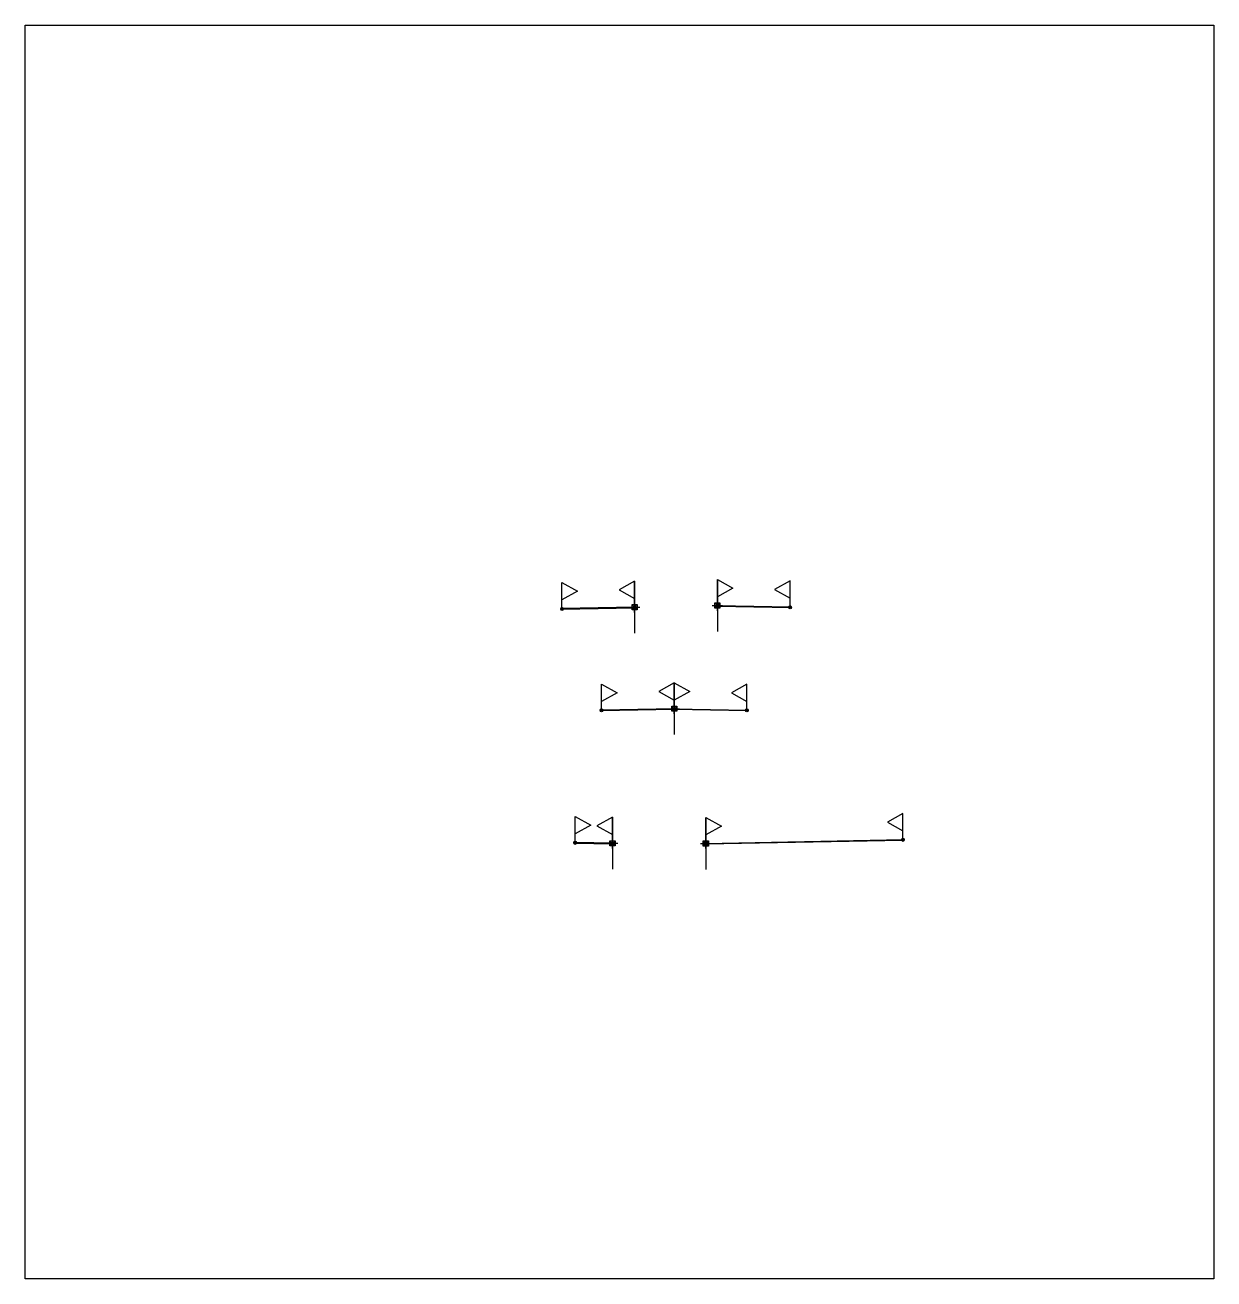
# Model space of a CAD drawing. Header units: metres. Extents: x 3746 to 7161, y 2134 to 3394.
# Drawn here: x 4841.6 to 4956.2, y 3216.8 to 3337.6 of the extents above; entities that cross this region are included whole.
import ezdxf

# ---------------------------------------------------------------- set-up
doc = ezdxf.new("R2010")
doc.units = ezdxf.units.M
for name, color, linetype in [('C-ROAD-ASSM', 40, 'Continuous'), ('C-ROAD-ASSM-BLIN', 1, 'Continuous'), ('C-ROAD-CORR', 5, 'Continuous'), ('C-ROAD-CORR-PATT', 150, 'Continuous'), ('C-ROAD-LINK', 150, 'Continuous'), ('C-ROAD-MARK', 212, 'Continuous')]:
    doc.layers.add(name, color=color, linetype=linetype)
pattern_1 = [(90, (4904.16947, 3271.73031), (-0.15875, 0), [])]
pattern_2 = [(90, (4904.1695, 3271.6803), (-0.635, 0), [])]

msp = doc.modelspace()

# ---------------------------------------------------------------- hatches: boundary and pattern name
at = {"layer": 'C-ROAD-CORR-PATT', "linetype": 'Continuous', "lineweight": -3}
h = msp.add_hatch(dxfattribs=at)
h.set_pattern_fill('ANSI31', color=5, scale=0.05, angle=45, style=0)
h.set_pattern_definition([(90, (4900.35022, 3281.51104), (-0.15875, 0), [])])
h.paths.add_polyline_path([(4900.35, 3281.511), (4893.35, 3281.371), (4893.35, 3281.321), (4900.35, 3281.461)])
h = msp.add_hatch(dxfattribs=at)
h.set_pattern_fill('ANSI31', color=174, scale=0.2, angle=45, style=0)
h.set_pattern_definition([(90, (4900.3502, 3281.46104), (-0.635, 0), [])])
h.paths.add_polyline_path([(4900.35, 3281.461), (4893.35, 3281.321), (4893.35, 3281.321), (4900.35, 3281.461)])
h = msp.add_hatch(dxfattribs=at)
h.set_pattern_fill('AR-CONC', color=54, scale=0.003, style=0)
h.set_pattern_definition([(50, (4893.3502, 3281.32104), (0.546554, -0.047817), [0.05715, -0.62865]), (355, (4893.3502, 3281.32104), (-0.10573, 0.57317), [0.04572, -0.50292]), (100.4514, (4893.39577, 3281.31706), (0.440824, 0.525353), [0.04857, -0.53427]), (46.184, (4893.3502, 3281.47344), (0.81324, -0.12613), [0.085725, -0.942975]), (96.636, (4893.418, 3281.4629), (0.71221, 0.74228), [0.072855, -0.80141]), (351.184, (4893.3502, 3281.4734), (0.71221, 0.74228), [0.06858, -0.75438]), (21, (4893.4264, 3281.43534), (0.454843, -0.306796), [0.05715, -0.62865]), (326, (4893.4264, 3281.43534), (0.185406, 0.552564), [0.04572, -0.50292]), (71.4514, (4893.4643, 3281.4098), (0.64025, 0.24577), [0.04857, -0.53427]), (37.5, (4893.35022, 3281.32104), (0.009266, 0.253665), [0, -0.496824, 0, -0.51054, 0, -0.504825]), (7.5, (4893.35022, 3281.32104), (0.200459, 0.300542), [0, -0.291084, 0, -0.485394, 0, -0.192405]), (327.5, (4893.1803, 3281.32104), (0.406772, -0.017186), [0, -0.1905, 0, -0.59436, 0, -0.78867]), (317.5, (4893.1041, 3281.32104), (0.444388, 0.07628), [0, -0.24765, 0, -0.394716, 0, -0.56007])])
h.paths.add_polyline_path([(4893.35, 3281.321), (4900.35, 3281.461), (4900.35, 3281.461), (4893.35, 3281.321)])
h = msp.add_hatch(dxfattribs=at)
h.set_pattern_fill('ANSI31', color=5, scale=0.05, angle=45, style=0)
h.set_pattern_definition([(90, (4908.32187, 3281.67103), (-0.15875, 0), [])])
h.paths.add_polyline_path([(4908.322, 3281.671), (4915.322, 3281.531), (4915.322, 3281.481), (4908.322, 3281.621)])
h = msp.add_hatch(dxfattribs=at)
h.set_pattern_fill('ANSI31', color=174, scale=0.2, angle=45, style=0)
h.set_pattern_definition([(90, (4908.3219, 3281.62103), (-0.635, 0), [])])
h.paths.add_polyline_path([(4908.322, 3281.621), (4915.322, 3281.481), (4915.322, 3281.481), (4908.322, 3281.621)])
h = msp.add_hatch(dxfattribs=at)
h.set_pattern_fill('AR-CONC', color=54, scale=0.003, style=0)
h.set_pattern_definition([(50, (4915.32187, 3281.48103), (0.546554, -0.047817), [0.05715, -0.62865]), (355, (4915.3219, 3281.48103), (-0.10573, 0.57317), [0.04572, -0.50292]), (100.4514, (4915.3674, 3281.47705), (0.440824, 0.525353), [0.04857, -0.53427]), (46.184, (4915.3219, 3281.6334), (0.81324, -0.12613), [0.085725, -0.942975]), (96.636, (4915.38964, 3281.6229), (0.71221, 0.74228), [0.072855, -0.80141]), (351.184, (4915.3219, 3281.6334), (0.71221, 0.74228), [0.06858, -0.75438]), (21, (4915.39807, 3281.59533), (0.454843, -0.306796), [0.05715, -0.62865]), (326, (4915.3981, 3281.59533), (0.185406, 0.552564), [0.04572, -0.50292]), (71.4514, (4915.436, 3281.56977), (0.64025, 0.24577), [0.04857, -0.53427]), (37.5, (4915.32187, 3281.48103), (0.009266, 0.253665), [0, -0.496824, 0, -0.51054, 0, -0.504825]), (7.5, (4915.32187, 3281.48103), (0.200459, 0.300542), [0, -0.291084, 0, -0.485394, 0, -0.192405]), (327.5, (4915.15195, 3281.48103), (0.406772, -0.017186), [0, -0.1905, 0, -0.59436, 0, -0.78867]), (317.5, (4915.07575, 3281.48103), (0.444388, 0.07628), [0, -0.24765, 0, -0.394716, 0, -0.56007])])
h.paths.add_polyline_path([(4915.322, 3281.481), (4908.322, 3281.621), (4908.322, 3281.621), (4915.322, 3281.481)])
h = msp.add_hatch(dxfattribs=at)
h.set_pattern_fill('ANSI31', color=5, scale=0.05, angle=45, style=0)
h.set_pattern_definition(pattern_1)
h.paths.add_polyline_path([(4904.169, 3271.73), (4897.169, 3271.59), (4897.169, 3271.54), (4904.169, 3271.68)])
h = msp.add_hatch(dxfattribs=at)
h.set_pattern_fill('ANSI31', color=174, scale=0.2, angle=45, style=0)
h.set_pattern_definition(pattern_2)
h.paths.add_polyline_path([(4904.169, 3271.68), (4897.169, 3271.54), (4897.169, 3271.54), (4904.169, 3271.68)])
h = msp.add_hatch(dxfattribs=at)
h.set_pattern_fill('AR-CONC', color=54, scale=0.003, style=0)
h.set_pattern_definition([(50, (4897.16947, 3271.5403), (0.546554, -0.047817), [0.05715, -0.62865]), (355, (4897.16947, 3271.5403), (-0.10573, 0.57317), [0.04572, -0.50292]), (100.4514, (4897.215, 3271.5363), (0.440824, 0.525353), [0.04857, -0.53427]), (46.184, (4897.1695, 3271.6927), (0.81324, -0.12613), [0.085725, -0.942975]), (96.636, (4897.23724, 3271.6822), (0.71221, 0.74228), [0.072855, -0.80141]), (351.184, (4897.1695, 3271.6927), (0.71221, 0.74228), [0.06858, -0.75438]), (21, (4897.24567, 3271.6546), (0.454843, -0.306796), [0.05715, -0.62865]), (326, (4897.24567, 3271.6546), (0.185406, 0.552564), [0.04572, -0.50292]), (71.4514, (4897.2836, 3271.62904), (0.64025, 0.24577), [0.04857, -0.53427]), (37.5, (4897.16947, 3271.54031), (0.009266, 0.253665), [0, -0.496824, 0, -0.51054, 0, -0.504825]), (7.5, (4897.16947, 3271.5403), (0.200459, 0.300542), [0, -0.291084, 0, -0.485394, 0, -0.192405]), (327.5, (4896.99955, 3271.5403), (0.406772, -0.017186), [0, -0.1905, 0, -0.59436, 0, -0.78867]), (317.5, (4896.92335, 3271.5403), (0.444388, 0.07628), [0, -0.24765, 0, -0.394716, 0, -0.56007])])
h.paths.add_polyline_path([(4897.169, 3271.54), (4904.169, 3271.68), (4904.169, 3271.68), (4897.169, 3271.54)])
h = msp.add_hatch(dxfattribs=at)
h.set_pattern_fill('ANSI31', color=5, scale=0.05, angle=45, style=0)
h.set_pattern_definition(pattern_1)
h.paths.add_polyline_path([(4904.169, 3271.73), (4911.169, 3271.59), (4911.169, 3271.54), (4904.169, 3271.68)])
h = msp.add_hatch(dxfattribs=at)
h.set_pattern_fill('ANSI31', color=174, scale=0.2, angle=45, style=0)
h.set_pattern_definition(pattern_2)
h.paths.add_polyline_path([(4904.169, 3271.68), (4911.169, 3271.54), (4911.169, 3271.54), (4904.169, 3271.68)])
h = msp.add_hatch(dxfattribs=at)
h.set_pattern_fill('AR-CONC', color=54, scale=0.003, style=0)
h.set_pattern_definition([(50, (4911.16947, 3271.5403), (0.546554, -0.047817), [0.05715, -0.62865]), (355, (4911.16947, 3271.5403), (-0.10573, 0.57317), [0.04572, -0.50292]), (100.4514, (4911.215, 3271.5363), (0.440824, 0.525353), [0.04857, -0.53427]), (46.184, (4911.1695, 3271.6927), (0.81324, -0.12613), [0.085725, -0.942975]), (96.636, (4911.23724, 3271.6822), (0.71221, 0.74228), [0.072855, -0.80141]), (351.184, (4911.1695, 3271.6927), (0.71221, 0.74228), [0.06858, -0.75438]), (21, (4911.24567, 3271.6546), (0.454843, -0.306796), [0.05715, -0.62865]), (326, (4911.24567, 3271.6546), (0.185406, 0.552564), [0.04572, -0.50292]), (71.4514, (4911.2836, 3271.62904), (0.64025, 0.24577), [0.04857, -0.53427]), (37.5, (4911.16947, 3271.54031), (0.009266, 0.253665), [0, -0.496824, 0, -0.51054, 0, -0.504825]), (7.5, (4911.16947, 3271.5403), (0.200459, 0.300542), [0, -0.291084, 0, -0.485394, 0, -0.192405]), (327.5, (4910.99955, 3271.5403), (0.406772, -0.017186), [0, -0.1905, 0, -0.59436, 0, -0.78867]), (317.5, (4910.92335, 3271.5403), (0.444388, 0.07628), [0, -0.24765, 0, -0.394716, 0, -0.56007])])
h.paths.add_polyline_path([(4911.169, 3271.54), (4904.169, 3271.68), (4904.169, 3271.68), (4911.169, 3271.54)])
h = msp.add_hatch(dxfattribs=at)
h.set_pattern_fill('ANSI31', color=5, scale=0.05, angle=45, style=0)
h.set_pattern_definition([(90, (4898.22217, 3258.76596), (-0.15875, 0), [])])
h.paths.add_polyline_path([(4898.222, 3258.766), (4894.622, 3258.838), (4894.622, 3258.788), (4898.222, 3258.716)])
h = msp.add_hatch(dxfattribs=at)
h.set_pattern_fill('ANSI31', color=5, scale=0.05, angle=45, style=0)
h.set_pattern_definition([(90, (4907.20442, 3258.74655), (-0.15875, 0), [])])
h.paths.add_polyline_path([(4907.204, 3258.747), (4926.204, 3259.127), (4926.204, 3259.077), (4907.204, 3258.697)])
h = msp.add_hatch(dxfattribs=at)
h.set_pattern_fill('ANSI31', color=174, scale=0.2, angle=45, style=0)
h.set_pattern_definition([(90, (4907.2044, 3258.69655), (-0.635, 0), [])])
h.paths.add_polyline_path([(4907.204, 3258.697), (4926.204, 3259.077), (4926.204, 3259.077), (4907.204, 3258.697)])
h = msp.add_hatch(dxfattribs=at)
h.set_pattern_fill('AR-CONC', color=54, scale=0.003, style=0)
h.set_pattern_definition([(50, (4926.2044, 3259.07655), (0.546554, -0.047817), [0.05715, -0.62865]), (355, (4926.2044, 3259.07655), (-0.10573, 0.57317), [0.04572, -0.502922]), (100.4514, (4926.24997, 3259.07257), (0.440824, 0.525353), [0.04857, -0.53427]), (46.184, (4926.2044, 3259.22895), (0.813237, -0.126127), [0.085725, -0.942975]), (96.6356, (4926.2722, 3259.21844), (0.712212, 0.74228), [0.072855, -0.801407]), (351.184, (4926.2044, 3259.22895), (0.712212, 0.74228), [0.06858, -0.75438]), (21, (4926.2806, 3259.19085), (0.454843, -0.306796), [0.05715, -0.62865]), (326, (4926.2806, 3259.19085), (0.185406, 0.552564), [0.04572, -0.50292]), (71.4514, (4926.3185, 3259.1653), (0.640249, 0.245768), [0.04857, -0.53427]), (37.5, (4926.20442, 3259.07655), (0.0092658, 0.2536651), [0, -0.496824, 0, -0.51054, 0, -0.504825]), (7.5, (4926.20442, 3259.07655), (0.200459, 0.3005417), [0, -0.291084, 0, -0.485394, 0, -0.192405]), (327.5, (4926.0345, 3259.07655), (0.4067718, -0.0171862), [0, -0.1905, 0, -0.59436, 0, -0.78867]), (317.5, (4925.9583, 3259.07655), (0.4443875, 0.0762795), [0, -0.24765, 0, -0.394716, 0, -0.56007])])
h.paths.add_polyline_path([(4926.204, 3259.077), (4907.204, 3258.697), (4907.204, 3258.697), (4926.204, 3259.077)])
h = msp.add_hatch(dxfattribs=at)
h.set_pattern_fill('ANSI31', color=174, scale=0.2, angle=45, style=0)
h.set_pattern_definition([(90, (4898.2222, 3258.71596), (-0.635, 0), [])])
h.paths.add_polyline_path([(4898.222, 3258.716), (4894.622, 3258.788), (4894.622, 3258.788), (4898.222, 3258.716)])
h = msp.add_hatch(dxfattribs=at)
h.set_pattern_fill('AR-CONC', color=54, scale=0.003, style=0)
h.set_pattern_definition([(50, (4894.62217, 3258.78796), (0.546554, -0.04782), [0.05715, -0.62865]), (355, (4894.6222, 3258.78796), (-0.10573, 0.57317), [0.04572, -0.50292]), (100.451, (4894.6677, 3258.784), (0.44082, 0.52535), [0.04857, -0.53427]), (46.184, (4894.6222, 3258.94036), (0.81324, -0.12613), [0.08572, -0.94298]), (96.636, (4894.68994, 3258.92985), (0.71221, 0.74228), [0.07286, -0.8014]), (351.184, (4894.6222, 3258.9404), (0.71221, 0.74228), [0.06858, -0.75438]), (21, (4894.69837, 3258.90226), (0.454843, -0.306796), [0.05715, -0.62865]), (326, (4894.6984, 3258.90226), (0.18541, 0.55256), [0.04572, -0.50292]), (71.451, (4894.7363, 3258.8767), (0.64025, 0.24577), [0.04857, -0.53427]), (37.5, (4894.62217, 3258.78796), (0.009266, 0.253665), [0, -0.496824, 0, -0.51054, 0, -0.504825]), (7.5, (4894.62217, 3258.78796), (0.20046, 0.300542), [0, -0.291084, 0, -0.485394, 0, -0.192405]), (327.5, (4894.45225, 3258.78796), (0.406772, -0.017186), [0, -0.1905, 0, -0.59436, 0, -0.78867]), (317.5, (4894.37605, 3258.78796), (0.444388, 0.07628), [0, -0.24765, 0, -0.394716, 0, -0.56007])])
h.paths.add_polyline_path([(4894.622, 3258.788), (4898.222, 3258.716), (4898.222, 3258.716), (4894.622, 3258.788)])

# ---------------------------------------------------------------- linework, layer by layer
msp.add_lwpolyline([(4841.623, 3337.584), (4956.161, 3337.584), (4956.161, 3216.799), (4841.623, 3216.799)], close=True)
at = {"layer": 'C-ROAD-ASSM', "color": 2, "linetype": 'Continuous', "lineweight": -3}
for p, q in [((4908.322, 3281.671), (4908.322, 3284.171)), ((4908.322, 3284.171), (4909.822, 3283.338)), ((4893.35, 3281.371), (4893.35, 3283.871)), ((4893.35, 3283.871), (4894.85, 3283.038)), ((4894.85, 3283.038), (4893.35, 3282.204)), ((4900.35, 3284.011), (4898.85, 3283.178)), ((4898.85, 3283.178), (4900.35, 3282.344)), ((4900.35, 3281.511), (4900.35, 3284.011)), ((4909.822, 3283.338), (4908.322, 3282.504)), ((4915.322, 3284.031), (4913.822, 3283.198)), ((4913.822, 3283.198), (4915.322, 3282.364)), ((4915.322, 3281.531), (4915.322, 3284.031)), ((4897.169, 3271.59), (4897.169, 3274.09)), ((4897.169, 3274.09), (4898.669, 3273.257)), ((4904.169, 3274.23), (4902.669, 3273.397)), ((4902.669, 3273.397), (4904.169, 3272.564)), ((4904.169, 3271.73), (4904.169, 3274.23)), ((4904.169, 3274.23), (4905.669, 3273.397)), ((4905.669, 3273.397), (4904.169, 3272.564)), ((4911.169, 3274.09), (4909.669, 3273.257)), ((4911.169, 3271.59), (4911.169, 3274.09)), ((4898.669, 3273.257), (4897.169, 3272.424)), ((4909.669, 3273.257), (4911.169, 3272.424)), ((4894.622, 3258.838), (4894.622, 3261.338)), ((4894.622, 3261.338), (4896.122, 3260.505)), ((4898.222, 3261.266), (4896.722, 3260.433)), ((4898.222, 3258.766), (4898.222, 3261.266)), ((4907.204, 3258.747), (4907.204, 3261.247)), ((4907.204, 3261.247), (4908.704, 3260.413)), ((4926.204, 3261.627), (4924.704, 3260.793)), ((4926.204, 3259.127), (4926.204, 3261.627)), ((4896.122, 3260.505), (4894.622, 3259.671)), ((4896.722, 3260.433), (4898.222, 3259.599)), ((4908.704, 3260.413), (4907.204, 3259.58)), ((4924.704, 3260.793), (4926.204, 3259.96))]:
    msp.add_line(p, q, dxfattribs=at)
at = {"layer": 'C-ROAD-ASSM', "color": 40, "linetype": 'Continuous', "lineweight": -3}
for p, q in [((4900.35, 3281.011), (4900.35, 3282.011)), ((4908.322, 3281.171), (4908.322, 3282.171)), ((4899.85, 3281.511), (4900.85, 3281.511)), ((4907.822, 3281.671), (4908.822, 3281.671)), ((4904.169, 3271.23), (4904.169, 3272.23)), ((4903.669, 3271.73), (4904.669, 3271.73)), ((4898.222, 3258.266), (4898.222, 3259.266)), ((4907.204, 3258.247), (4907.204, 3259.247)), ((4897.722, 3258.766), (4898.722, 3258.766)), ((4906.704, 3258.747), (4907.704, 3258.747))]:
    msp.add_line(p, q, dxfattribs=at)
for points in [[(4900.1, 3281.261), (4900.1, 3281.761), (4900.6, 3281.761), (4900.6, 3281.261), (4900.1, 3281.261)], [(4908.072, 3281.421), (4908.072, 3281.921), (4908.572, 3281.921), (4908.572, 3281.421), (4908.072, 3281.421)], [(4903.919, 3271.48), (4903.919, 3271.98), (4904.419, 3271.98), (4904.419, 3271.48), (4903.919, 3271.48)], [(4897.972, 3258.516), (4897.972, 3259.016), (4898.472, 3259.016), (4898.472, 3258.516), (4897.972, 3258.516)], [(4906.954, 3258.497), (4906.954, 3258.997), (4907.454, 3258.997), (4907.454, 3258.497), (4906.954, 3258.497)]]:
    msp.add_lwpolyline(points, dxfattribs=at)
for centre in [(4900.35, 3281.511), (4908.322, 3281.671), (4904.169, 3271.73), (4898.222, 3258.766), (4907.204, 3258.747)]:
    msp.add_circle(centre, 0.25, dxfattribs=at)
at = {"layer": 'C-ROAD-ASSM-BLIN', "color": 1, "linetype": 'Continuous', "lineweight": -3}
for p, q in [((4908.322, 3284.171), (4908.322, 3279.171)), ((4900.35, 3284.011), (4900.35, 3279.011)), ((4904.169, 3274.23), (4904.169, 3269.23)), ((4898.222, 3261.266), (4898.222, 3256.266)), ((4907.204, 3261.247), (4907.204, 3256.247))]:
    msp.add_line(p, q, dxfattribs=at)
for centre in [(4900.35, 3281.511), (4908.322, 3281.671), (4904.169, 3271.73), (4898.222, 3258.766), (4907.204, 3258.747)]:
    msp.add_circle(centre, 0.25, dxfattribs=at)
at = {"layer": 'C-ROAD-CORR', "color": 7, "linetype": 'Continuous', "lineweight": -3}
for p, q in [((4900.35, 3281.511), (4893.35, 3281.371)), ((4893.35, 3281.321), (4900.35, 3281.461)), ((4900.35, 3281.461), (4893.35, 3281.321)), ((4893.35, 3281.371), (4893.35, 3281.321)), ((4900.35, 3281.461), (4900.35, 3281.511)), ((4908.322, 3281.671), (4915.322, 3281.531)), ((4908.322, 3281.621), (4908.322, 3281.671)), ((4908.322, 3281.621), (4915.322, 3281.481)), ((4908.322, 3281.621), (4915.322, 3281.481)), ((4915.322, 3281.531), (4915.322, 3281.481)), ((4904.169, 3271.73), (4897.169, 3271.59)), ((4897.169, 3271.54), (4904.169, 3271.68)), ((4904.169, 3271.68), (4897.169, 3271.54)), ((4897.169, 3271.59), (4897.169, 3271.54)), ((4904.169, 3271.73), (4911.169, 3271.59)), ((4904.169, 3271.68), (4904.169, 3271.73)), ((4904.169, 3271.68), (4904.169, 3271.73)), ((4904.169, 3271.68), (4911.169, 3271.54)), ((4904.169, 3271.68), (4911.169, 3271.54)), ((4911.169, 3271.59), (4911.169, 3271.54)), ((4898.222, 3258.766), (4894.622, 3258.838)), ((4894.622, 3258.838), (4894.622, 3258.788)), ((4907.204, 3258.747), (4926.204, 3259.127)), ((4907.204, 3258.697), (4926.204, 3259.077)), ((4907.204, 3258.697), (4926.204, 3259.077)), ((4926.204, 3259.127), (4926.204, 3259.077)), ((4894.622, 3258.788), (4898.222, 3258.716)), ((4898.222, 3258.716), (4894.622, 3258.788)), ((4898.222, 3258.716), (4898.222, 3258.766)), ((4907.204, 3258.697), (4907.204, 3258.747))]:
    msp.add_line(p, q, dxfattribs=at)
at = {"layer": 'C-ROAD-CORR', "color": 54, "linetype": 'Continuous', "lineweight": -3}
for p, q in [((4893.35, 3281.321), (4900.35, 3281.461)), ((4900.35, 3281.461), (4893.35, 3281.321)), ((4915.322, 3281.481), (4908.322, 3281.621)), ((4908.322, 3281.621), (4915.322, 3281.481)), ((4897.169, 3271.54), (4904.169, 3271.68)), ((4904.169, 3271.68), (4897.169, 3271.54)), ((4911.169, 3271.54), (4904.169, 3271.68)), ((4904.169, 3271.68), (4911.169, 3271.54)), ((4926.204, 3259.077), (4907.204, 3258.697)), ((4907.204, 3258.697), (4926.204, 3259.077)), ((4894.622, 3258.788), (4898.222, 3258.716)), ((4898.222, 3258.716), (4894.622, 3258.788))]:
    msp.add_line(p, q, dxfattribs=at)
at = {"layer": 'C-ROAD-LINK', "color": 150, "linetype": 'Continuous', "lineweight": -3}
for p, q in [((4893.35, 3281.371), (4900.35, 3281.511)), ((4893.35, 3281.321), (4900.35, 3281.461)), ((4893.35, 3281.321), (4900.35, 3281.461)), ((4893.35, 3281.371), (4893.35, 3281.321)), ((4900.35, 3281.461), (4900.35, 3281.511)), ((4908.322, 3281.671), (4915.322, 3281.531)), ((4908.322, 3281.621), (4908.322, 3281.671)), ((4908.322, 3281.621), (4915.322, 3281.481)), ((4908.322, 3281.621), (4915.322, 3281.481)), ((4915.322, 3281.531), (4915.322, 3281.481)), ((4897.169, 3271.59), (4904.169, 3271.73)), ((4897.169, 3271.54), (4904.169, 3271.68)), ((4897.169, 3271.54), (4904.169, 3271.68)), ((4897.169, 3271.59), (4897.169, 3271.54)), ((4904.169, 3271.73), (4911.169, 3271.59)), ((4904.169, 3271.68), (4904.169, 3271.73)), ((4904.169, 3271.68), (4904.169, 3271.73)), ((4904.169, 3271.68), (4911.169, 3271.54)), ((4904.169, 3271.68), (4911.169, 3271.54)), ((4911.169, 3271.59), (4911.169, 3271.54)), ((4894.622, 3258.838), (4898.222, 3258.766)), ((4894.622, 3258.838), (4894.622, 3258.788)), ((4907.204, 3258.747), (4926.204, 3259.127)), ((4907.204, 3258.697), (4926.204, 3259.077)), ((4907.204, 3258.697), (4926.204, 3259.077)), ((4926.204, 3259.127), (4926.204, 3259.077)), ((4894.622, 3258.788), (4898.222, 3258.716)), ((4894.622, 3258.788), (4898.222, 3258.716)), ((4898.222, 3258.716), (4898.222, 3258.766)), ((4907.204, 3258.697), (4907.204, 3258.747))]:
    msp.add_line(p, q, dxfattribs=at)
at = {"layer": 'C-ROAD-MARK', "color": 212, "linetype": 'Continuous', "lineweight": -3}
for centre in [(4908.322, 3281.671), (4908.322, 3281.621), (4893.35, 3281.371), (4893.35, 3281.321), (4900.35, 3281.511), (4900.35, 3281.461), (4915.322, 3281.531), (4915.322, 3281.481), (4897.169, 3271.59), (4897.169, 3271.54), (4904.169, 3271.73), (4904.169, 3271.73), (4904.169, 3271.68), (4904.169, 3271.68), (4911.169, 3271.59), (4911.169, 3271.54), (4894.622, 3258.838), (4894.622, 3258.788), (4898.222, 3258.766), (4898.222, 3258.716), (4907.204, 3258.747), (4907.204, 3258.697), (4926.204, 3259.127), (4926.204, 3259.077)]:
    msp.add_circle(centre, 0.125, dxfattribs=at)

doc.saveas('drawing.dxf')
